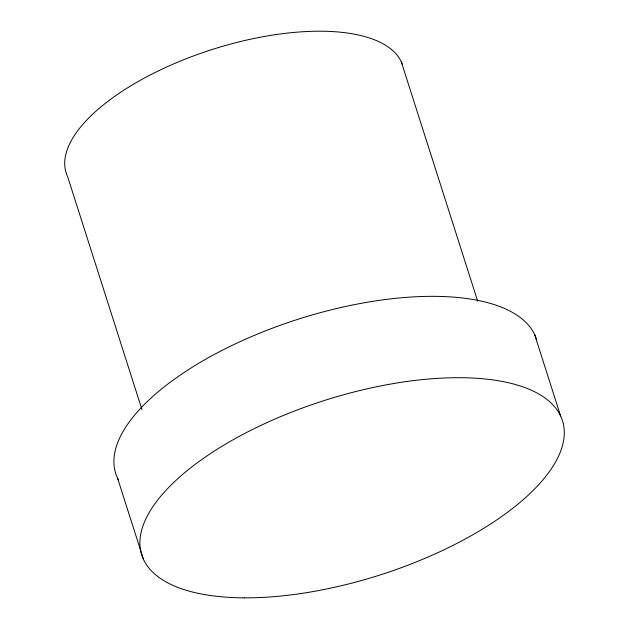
<?xml version="1.0" encoding="UTF-8"?>
<svg xmlns="http://www.w3.org/2000/svg" width="629" height="629" viewBox="0 0 629 629"><rect width="100%" height="100%" fill="white"/><g stroke="black" fill="none" stroke-linecap="round" stroke-linejoin="round"><path stroke-width="0.94" d="M534.642 334.589L560.604 415.942M401.294 61.807L477.71 301.252M141.989 409.628L67.657 176.733A176.663 73.263 -17.7 0 1 206.265 51.429A176.663 73.263 -17.7 0 1 402.403 64.465M117.592 478.244L143.561 559.606M118.401 479.864A220.826 91.575 -17.7 0 1 291.18 321.498A220.826 91.575 -17.7 0 1 536.679 339.88M244.186 597.849A220.826 91.575 -17.7 0 0 564.276 433.593A220.826 91.575 -17.7 0 0 247.787 431.871A220.826 91.575 -17.7 0 0 244.186 597.849"/></g></svg>
